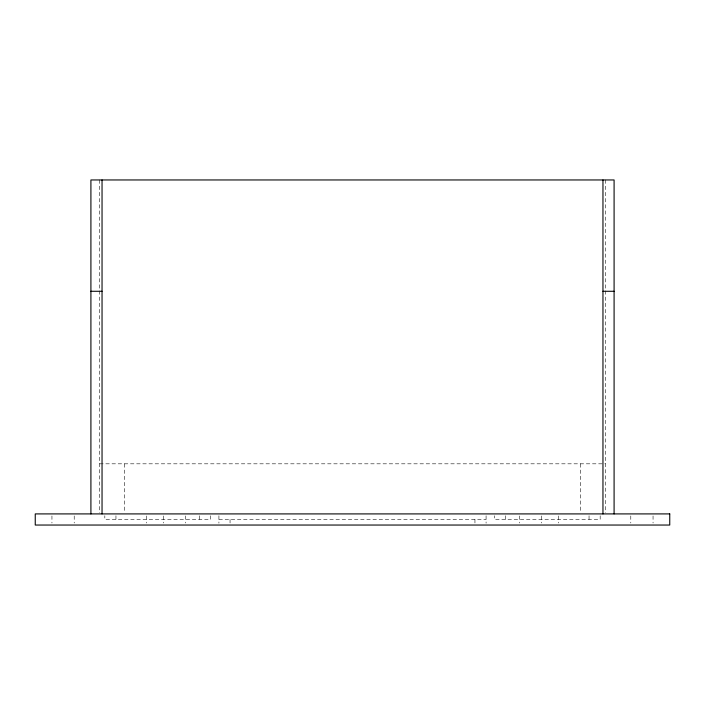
<?xml version="1.0" encoding="UTF-8"?>
<svg xmlns="http://www.w3.org/2000/svg" width="705" height="705" viewBox="0 0 705 705"><rect width="100%" height="100%" fill="white"/><g stroke="black" fill="none" stroke-linecap="round" stroke-linejoin="round"><path stroke-width="0.53" stroke-dasharray="3.52 2.64" d="M99.652 463.82L605.348 463.82M218.92 519.47L486.08 519.47M653.05 515.928L653.05 523.013M630.79 515.928L630.79 523.013M605.348 179.96L605.348 512.817M600.175 515.76L600.175 519.47L494.425 519.47L494.425 515.76M589.045 515.76L589.045 519.47M580.7 463.82L580.7 512.817M558.43 515.928L558.43 523.013M541.74 515.928L541.74 523.013M519.47 515.928L519.47 523.013M505.555 515.76L505.555 519.47M486.08 515.76L486.08 523.18M474.95 519.47L474.95 523.18M230.05 519.47L230.05 523.18M218.92 515.76L218.92 523.18M210.575 515.76L210.575 519.47L104.825 519.47L104.825 515.76M199.444 515.76L199.444 519.47M185.53 515.928L185.53 523.013M163.26 515.928L163.26 523.013M146.569 515.928L146.569 523.013M124.3 463.82L124.3 512.817M115.955 515.76L115.955 519.47M99.652 179.96L99.652 512.817M74.21 515.928L74.21 523.013M51.95 515.928L51.95 523.013"/><path stroke-width="1.06" d="M90.91 291.28L102.04 291.28M602.96 291.28L614.09 291.28M614.09 513.91L614.09 179.96L90.91 179.96L90.91 513.91M602.96 179.96L602.96 513.91M102.04 179.96L102.04 513.91M669.75 513.91L35.25 513.91L35.25 525.04L669.75 525.04L669.75 513.91"/></g></svg>
